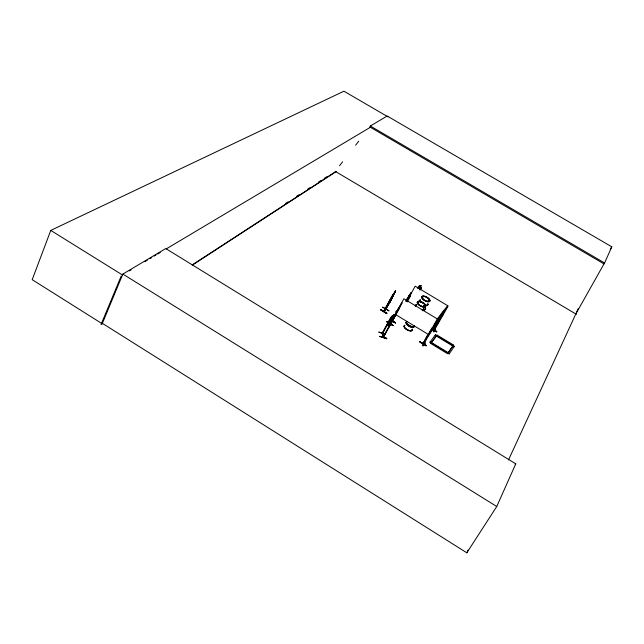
<?xml version="1.0" encoding="UTF-8"?>
<svg xmlns="http://www.w3.org/2000/svg" width="644" height="644" viewBox="0 0 644 644"><rect width="100%" height="100%" fill="white"/><g stroke="black" fill="none" stroke-linecap="round" stroke-linejoin="round"><path stroke-width="0.97" d="M388.05 304.185L387.551 305.031L387.777 304.636M386.666 338.752L379.831 336.369L386.778 338.237L386.65 338.792M423.164 345.852L425.145 343.115L423.164 345.828L422.987 345.329L424.976 342.64L422.802 345.651M435.682 329.285L433.815 331.877L435.529 328.826M435.553 328.875L433.581 331.684M423.623 344.282L437.88 319.279L403.869 298.76L383.261 337.094M383.293 336.434C383.977 337.794 383.22 335.347 382.955 336.957M382.447 333.278L383.365 337.496L395.907 314.594M392.872 319.609L383.099 337.424L382.061 333.294L390.948 317.556L382.504 333.745M382.536 333.117L382.753 332.843M392.494 319.706L393.726 316.365L393.379 315.013L393.798 316.389L392.679 318.377L392.961 319.279C392.365 322.403 393.42 316.373 392.091 316.099L387.793 323.964L388.735 321.565M406.791 301.464L415.171 286.161L448.176 305.997L434.233 330.396C435.658 329.221 432.333 329.551 434.692 329.897M433.267 329.688L433.597 330.42L433.557 329.953M433.396 330.147L441.865 315.182L442.927 315.254L442.034 314.956L433.323 330.139L433.42 329.478M433.758 330.227L447.5 305.828L437.26 319.005L423.285 343.88M423.189 344.017L423.382 342.97L424.082 343.791M431.85 328.126L422.915 343.84L427.262 335.588M393.79 293.592L395.569 290.895L385.692 309.41L385.965 308.436M385.756 309.386L383.792 311.616L384.09 310.682M385.861 308.999L384.17 311.068L384.074 310.641M392.236 320.72L392.518 320.897M391.761 298.671L391.979 298.269L390.353 300.168M410.317 294.63L410.478 294.187L409.898 294.839L411.073 292.795L406.75 301.014M388.59 303.775L395.505 290.855M433.581 329.68L433.315 330.211M387.93 116.822L343.936 91.198L50.771 230.407L32.2 279.673L102.195 323.747L122.859 274.062L165.758 248.552L515.755 463.849L496.749 506.514L466.828 552.802L102.364 323.344M428.654 301.006L429.121 300.78M428.799 301.142L428.316 300.41L428.824 300.893M429.033 300.651L428.574 300.523M424.396 306.286L424.638 305.763M424.863 305.989L423.977 305.642L424.404 306.077M424.774 305.908L424.613 306.464M424.678 305.852L424.05 305.618L424.098 306.125M121.153 276.147L101.019 324.592L102.646 323.529M392.091 295.854L383.574 311.487L385.651 308.87M422.842 297.311L422.561 296.812L422.472 297.327M422.738 297.303L422.206 296.981M391.528 298.631L387.777 305.288L389.58 302.632M418.278 302.439L418.109 302.197M391.254 299.098L391.737 297.987L389.958 300.651M390.095 301.134L388.219 304.145M604.579 262.969L611.8 246.821L387.181 116.025L370.332 126.007L369.865 126.965L604 263.903L604.579 262.969L370.332 126.007M466.828 552.802L468.083 550.057M508.486 459.961L578.32 308.524M382.729 307.148L388.871 310.891M391.488 320.672L395.521 322.861L391.624 320.503M389 310.73L382.681 307.22M391.834 298.011L390.779 299.331L395.569 290.895M395.231 291.434L394.933 291.853M387.897 305.82L386.255 307.76L387.076 306.093M389.266 301.819L390.095 300.136M392.405 297.182L393.251 295.507L392.478 297.222M436.745 331.845L432.744 329.181M386.714 313.491L380.491 309.796L380.749 309.386L386.972 313.081L386.682 313.539L380.604 309.643M392.824 295.073L393.339 294.099L383.872 311.583M387.052 306.125L393.315 295.548M389.789 301.054L390.312 300.08L385.724 309.362M390.972 299.025L393.911 293.696M383.76 311.229L385.643 309.023L394.144 293.527L393.516 294.268M392.502 297.19L389.129 303.718L386.183 307.719M389.113 303.735L391.866 298.655M378.857 332.167L385.595 334.357M386.835 321.847L388.396 322.797C386.062 322.153 386.923 320.495 388.67 322.386M393.379 315.013L392.309 316.977L392.164 316.124L391.584 316.389L382.222 333.689L382.713 332.771M392.285 317.081L393.452 315.037M392.792 318.394L398.636 307.824M393.009 318.53L401.445 303.582L400.391 305.506M391.367 322.225L392.349 321.082M397.791 310.215L399.747 306.633M393.814 317.894L395.69 314.457M398.032 310.167L400.375 305.876M388.606 327.072L395.883 314.232M398.692 309.088L399.546 307.47M399.208 308.339L400.375 306.198M399.24 308.645L398.596 308.387L399.24 308.645L390.667 324.254L393.186 325.558L390.2 323.385M406.074 300.442L407.644 297.697M405.825 301.416L408.393 296.916M408.876 296.007L411.073 292.795M406.541 300.885L409.487 295.62L406.726 300.676M410.461 293.592L406.332 301.159L408.127 298.55M406.944 300.804L410.357 294.582M395.384 323.03L391.665 320.35M407.274 301.883L410.631 295.797L410.011 295.54L410.631 295.797M417.384 288.126L418.528 287.514L419.526 285.598L421.087 285.574L419.55 289.881M419.985 287.49L421.087 285.574L419.502 285.614L418.511 287.457M420.347 289.76L421.248 288.126M420.395 289.808L421.361 288.142L421.112 287.441L417.368 287.393M419.671 341.69L426.376 345.498L426.087 345.965L419.783 342.093M575.817 313.958L604 263.903M423.076 343.944L423.454 343.268M433.098 328.545L441.816 313.137M434.885 326.218L443.579 310.875M433.106 330.01L437.55 322.25M433.525 330.412L442.082 315.31M433.686 331.386L433.831 331.837M429.951 342.222L430.216 341.747L449.431 353.411L449.158 353.886L429.951 342.222L435.425 334.84L454.358 346.303L454.092 346.778M433.219 329.817L436.874 331.612L431.673 328.36M435.425 334.84L435.159 335.307L452.885 346.045L453.505 345.063L437.002 335.073L431.053 343.002L430.78 343.477L447.564 353.669L453.239 345.53M431.166 342.962L431.44 342.487M436.358 336.039L437.002 335.073M390.417 299.557L391.737 297.423M391.27 299.21L392.027 297.729M447.564 353.669L453.505 345.063M447.934 353.137L448.208 352.662M401.413 304.032L401.099 304.491M406.767 301.03L407.596 299.613L406.831 301.07M401.405 304.04L401.872 303.372M396.052 311.479L396.334 311.044L396.044 311.495M391.407 298.591L392.566 296.675M389.765 302.253L388.735 303.727L389.153 303.091M610.198 249.381L611.8 246.821M400.069 306.013L399.304 307.003M515.216 464.686L515.755 463.849M390.151 300.643L390.836 299.613M449.158 353.886L454.358 346.303M436.696 331.918L432.14 329.052M432.438 328.859L432.068 328.263M430.78 343.477L436.729 335.54M389.813 325.623L388.582 327.168L387.841 323.932M430.675 331.362L438.226 321.565M429.033 333.825L438.886 321.026M425.595 338.986L436.093 325.325M339.517 165.758L342.616 161.797M355.617 145.174L358.716 141.213M387.31 305.844L387.72 305.361M387.036 306.431L387.664 305.538M388.388 303.783L389.016 303.026M387.616 305.071L388.115 304.451M390.288 300.249L390.924 299.5M391.657 297.431L393.251 295.507M391.6 297.818L392.228 297.069M389.789 301.183L390.852 299.927M394.482 292.545L394.885 292.07M393.315 294.147L393.87 293.592M393.387 294.187L394.973 292.287M390.763 324.294L393.106 325.655M392.357 317.106L391.834 317.089L389.845 320.736L389.161 322.982L389.475 324.254L390.497 323.368L391.077 323.602L390.586 323.288M390.497 300.241L391.141 299.5M378.881 332.079L385.635 334.244M391.866 297.713L392.558 296.884M391.81 297.898L392.22 297.423M392.244 321.477L390.409 323.449M407.153 299.653L407.789 298.937M410.389 293.817L410.8 293.358M410.051 294.445L410.453 293.986M400.455 305.586L401.115 304.837M410.502 294.3L408.312 296.876M409.077 296.143L409.705 295.435M401.502 303.662L402.154 302.785M423.06 343.534L423.712 343.155M429.113 300.949L428.501 300.748M418.31 302.036L417.851 302.044L418.423 302.342M422.432 297.214L422.641 297.037M422.15 296.948L422.367 297.029M192.194 264.95L335.733 171.626M192.781 264.813L336.168 171.537M285.598 203.464L288.118 201.822M296.522 196.372L299.049 194.738M307.454 189.288L309.973 187.654M318.377 182.204L320.897 180.57M324.262 178.388L326.782 176.754M129.331 270.907L131.054 269.884M144.779 261.706L147.355 260.168M149.931 258.638L151.646 257.616M154.222 256.079L155.937 255.056M157.651 254.034L160.227 252.504M166.233 248.922L370.397 127.27M423.744 344.347L424.042 343.59L423.092 342.978M418.189 288.134L419.695 288.15M423.889 305.602L424.34 305.61M428.566 300.402C426.787 300.531 430.24 302.117 428.952 300.579M428.453 300.595L428.912 300.7M428.719 301.094L429.25 300.973M383.212 336.546L382.681 333.359M391.045 317.927L390.715 317.476M424.332 305.844L424.79 306.117M335.186 171.304L576.396 314.304M389.701 302.205L389.129 303.139M380.564 309.7L386.794 313.403M437.88 320.173L439.562 321.187M419.727 341.578L426.062 345.401M395.336 314.417L429.065 334.856M391.552 320.575L395.505 322.894M386.915 321.75L388.493 322.708M390.836 324.133L393.194 325.566M122.859 274.062L496.749 506.514M50.771 230.407L122.473 274.996M417.835 302.173L418.391 302.125M423.961 305.989C423.108 305.014 424.549 307.196 424.935 306.166M383.631 336.571L383.043 337.327M421.055 287.498L421.297 288.166M393.516 316.51L393.307 315.697L393.162 317.162M387.913 323.956L388.686 327.096M427.922 303.582A4.548 1.916 29.1 0 1 424.807 304.765M420.307 301.698A4.548 1.916 29.1 0 1 420.065 299.959M425.177 308.516A4.532 1.932 29.1 0 1 423.052 309.965M425.362 308.291A4.597 1.956 29.1 0 1 423.213 309.756M425.483 308.074A4.597 1.956 29.1 0 1 423.333 309.539M425.571 307.808A4.532 1.932 29.1 0 1 423.446 309.257M427.527 304.29A4.54 1.916 29.1 0 1 425.41 305.723M419.558 301.73A4.54 1.916 29.1 0 1 420.13 300.37M427.721 304.057A4.605 1.94 29.1 0 1 425.579 305.514M419.638 301.464A4.605 1.94 29.1 0 1 420.218 300.088M427.93 304.443A4.605 1.94 29.1 0 1 425.7 305.296M420.121 301.931A4.605 1.94 29.1 0 1 420.339 299.871M423.615 308.782A4.605 1.964 29.1 0 1 422.343 310.319M415.525 306.206A4.605 1.964 29.1 0 1 416.113 304.813M423.527 309.056A4.661 1.988 29.1 0 1 422.239 310.609M415.332 306.439A4.661 1.988 29.1 0 1 415.251 305.828M415.452 305.345A4.661 1.988 29.1 0 1 416.644 304.902M423.301 310.368A4.661 1.988 29.1 0 1 422.826 310.69M415.332 305.562A4.661 1.988 29.1 0 1 416.523 305.119M423.406 309.273A4.661 1.988 29.1 0 1 423.494 309.885M415.726 305.538A4.589 1.964 29.1 0 1 416.426 305.409M414.189 326.468A4.564 2.021 29.1 0 1 408.779 326.178A4.564 2.021 29.1 0 1 406.67 321.911M414.382 326.25A4.564 2.013 29.1 0 1 409.173 325.47A4.556 2.013 29.1 0 1 406.597 321.533A4.564 2.013 29.1 0 0 409.173 325.47A4.556 2.013 29.1 0 0 414.374 326.25A4.629 2.045 29.1 0 1 408.9 325.961A4.629 2.045 29.1 0 1 406.758 321.63M412.152 329.382A4.564 2.037 29.2 0 1 407.33 330.018A4.564 2.037 29.2 0 1 404.714 325.445M412.273 329.14A4.548 2.029 29.2 0 1 407.467 329.776A4.548 2.029 29.2 0 1 404.859 325.212M412.232 329.245A4.564 2.037 29.2 0 1 407.411 329.881A4.564 2.037 29.2 0 1 404.786 325.301M414.503 326.033A4.629 2.045 29.1 0 1 409.021 325.735A4.629 2.045 29.1 0 1 406.879 321.412M386.633 338.543L379.831 336.369L386.65 338.502M422.722 343.477L423.076 343.002L422.689 343.453M392.003 317.766L390.014 321.42L390.328 322.684L392.325 319.03L392.003 317.766M419.647 285.976L419.308 286.596L420.274 286.604L420.613 285.992L419.647 285.976M420.508 289.076L420.065 289.076L420.508 289.076M391.874 321.235L391.874 321.235M422.907 298.856A4.548 1.9 29.1 0 0 429.814 301.07A4.548 1.9 29.1 0 0 425.04 296.28A4.548 1.9 29.1 0 0 422.907 298.856M422.818 299.009A4.556 1.908 29.1 0 0 429.733 301.231A4.556 1.908 29.1 0 0 424.951 296.433A4.556 1.908 29.1 0 0 422.818 299.009M422.714 299.219A4.54 1.9 29.1 0 0 429.604 301.432A4.54 1.9 29.1 0 0 424.839 296.651A4.54 1.9 29.1 0 0 422.714 299.219M418.423 304.185A4.613 1.956 29.1 0 0 425.434 306.415A4.613 1.956 29.1 0 0 420.613 301.537A4.613 1.956 29.1 0 0 418.423 304.185A4.613 1.956 29.1 0 0 425.434 306.423A4.613 1.956 29.1 0 0 420.604 301.545A4.613 1.956 29.1 0 0 418.415 304.193M418.31 304.403A4.597 1.948 29.1 0 0 425.298 306.633A4.597 1.948 29.1 0 0 420.492 301.77A4.597 1.948 29.1 0 0 418.31 304.403A4.589 1.94 29.1 0 0 425.281 306.633A4.589 1.94 29.1 0 0 420.492 301.786A4.589 1.94 29.1 0 0 418.31 304.411"/></g></svg>
